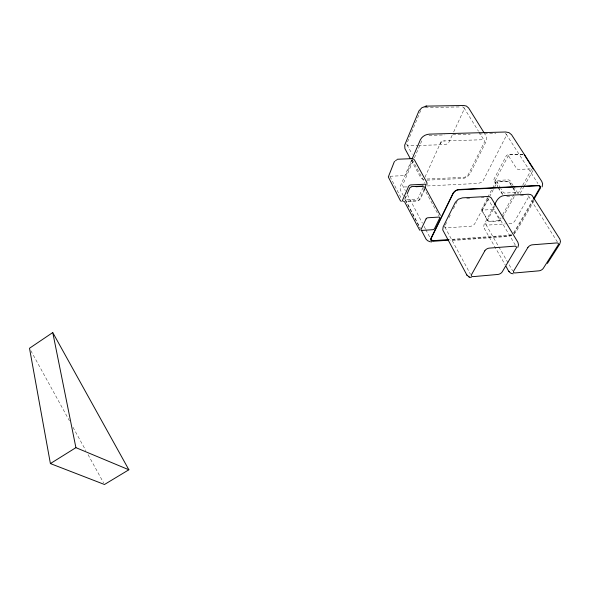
<?xml version="1.0" encoding="UTF-8"?>
<svg xmlns="http://www.w3.org/2000/svg" width="590" height="590" viewBox="0 0 590 590"><rect width="100%" height="100%" fill="white"/><g stroke="black" fill="none" stroke-linecap="round" stroke-linejoin="round"><path stroke-width="0.44" stroke-dasharray="2.95 2.21" d="M513.234 187.996L515.697 192.001L515.719 193.933M420.692 110.559L407.041 143.112A3.702 2.36 -30.6 0 0 409.077 145.774L418.236 145.479M411.687 159.905L400.514 185.798C398.884 189.316 401.974 192.709 403.331 195.666M412.971 161.166L402.756 184.81L402.778 185.806L405.293 190.6M414.416 157.84L422.337 139.55M425.125 177.103A3.813 2.316 -29.8 0 1 425.331 176.395L441.364 141.017L482.377 139.749A3.946 2.36 -32.5 0 1 484.191 142.559L468.335 174.448A3.783 2.227 -30.8 0 1 463.829 177.302L427.352 178.999A3.813 2.316 -29.8 0 1 426.201 178.844M423.082 187.421L418.251 198.011A1.475 0.885 -28.6 0 1 416.496 199.125L406.702 199.663M424.365 188.689L419.593 199.103A1.888 1.128 -28.6 0 1 417.351 200.534L405.5 201.183M424.675 189.678L420.596 198.565L418.981 200.342L416.754 201.094L406.68 201.647M452.139 135.302L449.145 141.792A3.68 2.279 -31.7 0 1 444.794 144.616L419.151 145.45M453.658 132.005L463.91 109.777A3.828 2.412 -33.5 0 0 462.472 106.923M533.058 170.422L524.126 186.352M445.384 224.879L446.586 222.467M448.997 217.636L451.003 213.617M453.415 208.786L455.428 204.767M455.827 203.963L457.029 201.551M440.022 143.975L440.228 143.591A3.968 2.456 -31.6 0 1 444.735 140.914M495.025 180.879L508.58 155.229M487.325 198.041L481.506 209.752L487.436 220.468L489.612 221.597L499.583 220.948L501.087 220.1L502.333 218.005M487.746 197.244L495.334 182.937L496.677 181.691L508.16 181.174L509.59 182.148L512.754 187.229M482.281 210.394L497.341 182.067M494.287 205.519L484.029 224.583L483.734 226.781L484.397 228.677M495.888 204.737L485.983 222.976A3.385 1.851 -29.6 0 0 487.539 225.092L505.365 223.905M499.487 220.365L502.171 215.542M502.614 214.738L513.794 194.634M514.244 193.83L515.136 192.222M502.769 217.216L514.657 195.902M517.85 193.896L522.305 185.946M522.747 185.149L531.656 169.249M520.137 193.439L523.684 187.141M533.212 199.317L513.543 233.043M533.78 199.641L514.082 233.338M533.972 200.998L516.162 231.619L514.015 234.009M511.464 234.54L508.986 235.233L449.278 239.525M511.729 235.027L510.601 235.484A5.354 2.839 -29.7 0 1 508.949 235.816L450.141 240.056M511.862 235.358L507.931 236.465L450.037 240.654M508.934 223.662L510.711 223.544A3.363 1.807 -30.1 0 0 514.768 221.073L528.264 197.539A3.474 1.888 -31.2 0 0 527.814 195.401M466.712 198.601L470.355 198.402M481.285 197.798L484.014 197.643M506.751 196.389L510.409 196.182M520.446 195.629L524.104 195.43M407.189 186.919L404.46 186.964L402.918 186.086M427.256 185.939L478.328 183.424L481.595 182.251L483.144 180.592L506.095 136.091L506.279 134.328L505.283 133.443M426.895 180.142L462.531 178.475L464.824 178.01L467.59 176.543L470.105 173.674L486.44 140.811L486.58 137.138L484.567 133.547M429.019 135.398L444.565 134.955M452.803 134.719L470.178 134.225M479.323 133.967L495.792 133.495M425.235 107.535L460.229 106.938M411.237 160.296L421.024 178.106L424.372 180.075M523.02 154.256L508.646 154.388L506.537 155.377L493.955 179.227L494.051 181.019L497.473 186.713M502.606 194.597L497.93 187.472M506.117 134.048L537.918 183.52M528.426 195.873L557.344 241.922M513.079 185.489L510.298 181.005A1.74 1.025 25.4 0 0 508.101 179.884L495.858 180.481A1.748 1.04 25.1 0 0 495.106 181.742L497.864 186.285M513.543 186.241L517.747 193.019A1.763 1.047 25.9 0 1 517.769 194.014M463.932 107.727L478.446 131.157M478.933 131.939L484.257 140.531M500.748 188.247L497.407 182.745A1.364 0.811 25.2 0 1 497.99 181.757L507.54 181.285A1.364 0.804 25.4 0 1 509.259 182.163L515.063 191.536A1.372 0.811 25.8 0 1 514.495 192.539L504.878 193.063A1.379 0.819 25.6 0 1 503.137 192.17L501.227 189.029M498.321 187.037L502.451 193.844A1.77 1.055 25.6 0 0 503.418 194.685M487.51 198.152L515.35 245.16M485.924 224.554L498.373 246.104M498.838 246.9L512.673 270.84M484.161 228.256L505.224 264.91M406.997 144.779L412.211 154.278M30.828 350.674L69.436 420.803M72.983 427.256L85.852 450.635M88.065 454.661L103.597 482.878M412.218 159.735L424.977 183.092M423.546 187.583L438.872 215.815M444.867 227.069L470.518 274.328M407.432 194.663L422.396 223.123M424.107 226.376L425.39 228.817M425.818 229.628L429.668 236.951M405.455 199.737L420.323 228.227M405.396 200.165L420.169 228.478M389.997 176.565L401.753 199.214M515.896 192.724L515.903 193.122M390.071 176.145A1.851 1.165 -28.7 0 0 390.646 176.226L404.106 175.621A1.844 1.151 -29.2 0 0 406.289 174.212L412.189 160.561A1.881 1.18 -29.9 0 0 412.292 160.038M522.983 154.58A1.792 1.018 25.1 0 0 521.921 154.366L509.421 154.838A1.8 1.032 24.8 0 0 508.676 156.099L516.368 168.253A1.822 1.055 25.3 0 0 518.662 169.419L531.273 168.858A1.814 1.04 25.6 0 0 531.789 168.74M423.878 107.778A3.857 2.5 -32.6 0 1 424.343 107.646M444.978 225.682A3.415 1.932 -28.5 0 0 446.719 227.829L470.695 226.221A3.393 1.888 -29.2 0 0 474.766 223.713L487.443 199.833A3.503 1.977 -30.3 0 0 486.853 197.672M498.852 220.69L489.457 221.309A1.335 0.826 25.9 0 1 487.783 220.439L482.332 211.072A1.328 0.811 25.5 0 1 482.922 210.077L492.252 209.509A1.32 0.804 25.7 0 1 493.911 210.365L499.42 219.679A1.335 0.819 26.1 0 1 498.852 220.69"/><path stroke-width="0.89" d="M394.467 161.313L388.316 176.948L400.249 200.416L401.274 201.456M427.013 184.471L426.843 182.494L414.556 160.089L413.553 159.027L412.137 158.629M542.129 186.897L542.645 183.763L541.723 181.322L511.545 134.697L508.964 132.617L505.704 131.998L429.439 134.129C425.715 134.321 421.961 136.423 420.331 139.867L412.041 159.071M405.352 197.908L406.082 196.271M407.166 193.815L409.696 188.085A1.497 0.915 -28.8 0 1 411.473 186.941M424.726 187.9L425.81 185.526A1.918 1.158 -29.3 0 0 424.793 184.228L410.913 184.899A1.925 1.173 -28.9 0 0 408.634 186.366L402.616 200.032A1.895 1.143 -28.2 0 0 403.671 201.286M517.836 247.394L518.573 244.821L517.88 242.269L491.109 197.731L489.575 196.831L487.237 196.492L462.472 197.856L458.312 199.243L455.355 202.318L443.149 226.833L442.743 229.901L466.83 274.955L469.316 277.116M494.722 204.723C496.323 200.526 499.428 195.806 504.406 195.548L528.316 194.235L530.594 194.567L532.084 195.46L559.858 239.112L560.5 241.48L559.696 244.157M533.67 198.535L539.791 187.93L539.857 186.58L538.869 185.739L457.405 189.943M534.245 198.845L540.447 188.099L540.536 186.565L539.415 185.621A5.679 3.083 -31.7 0 0 537.977 185.452L459.44 189.486A6.018 3.503 -29.9 0 0 457.53 189.847L455.627 190.695M547.395 263.42L559.549 244.4M455.207 191.027L453.4 192.989L430.98 238.913L431.371 240.056L433.178 240.661L448.363 239.592M52.761 332.554L29.5 348.255L50.401 463.578L104.482 484.493L128.863 469.773L52.761 332.554L75.904 447.648L128.863 469.773M50.401 463.578L75.904 447.648M456.881 190.076L454.521 191.462L453.031 193.255L430.825 238.522L430.803 240.307L432.094 241.14A5.45 3.075 -27.8 0 0 433.606 241.251L448.304 240.189M397.358 159.248L412.277 158.629M426.002 106.171L421.924 107.69L418.959 110.861L404.688 145.088L404.917 148.636L410.352 158.673M426.467 106.134L463.799 105.507L466.395 106.053L468.637 108L484.088 132.772M425.788 106.185L426.71 106.119M422.654 186.079L424.033 186.352M411.805 186.61L422.772 186.071M415.979 186.72L421.378 186.455M471.285 277.514L468.976 276.99M430.789 241.87L431.555 241.93M513.204 273.804C509.207 273.9 507.71 269.291 506.139 266.503M430.081 241.738L427.647 240.727L426.091 239.201L421.599 230.668M419.711 230.225L404.467 201.581M524.281 155.015L524.753 155.495M524.827 155.59L533.264 169.065M466.83 274.955L467.302 275.685M508.89 271.289L509.118 271.688M425.265 187.598L440.339 215.328M395.492 160.849A1.881 1.195 -29.4 0 1 395.632 160.679M396.178 160.215A1.881 1.195 -29.4 0 1 396.834 159.89M404.91 199.125A1.475 0.892 -28.3 0 1 404.991 198.727M426.061 218.912L421.046 229.481A1.519 0.87 -27.7 0 0 421.857 230.432L432.75 229.694A1.512 0.863 -28 0 0 434.557 228.573L439.705 218.057A1.534 0.885 -28.5 0 0 438.908 217.076L427.898 217.762A1.534 0.892 -28.2 0 0 426.061 218.912M484.847 250.802L471.558 274.579A3.555 1.851 -27.6 0 0 473.254 276.622L497.916 274.446A3.533 1.8 -28.2 0 0 502.186 271.909L516.139 248.368A3.651 1.895 -29.2 0 0 514.576 246.178L489.28 248.117A3.665 1.947 -28.7 0 0 484.847 250.802M527.917 247.453L513.72 270.906A3.518 1.77 -28.6 0 0 515.232 272.927L539.031 270.825A3.503 1.726 -29.1 0 0 543.287 268.325L558.088 245.108A3.614 1.807 -30.1 0 0 556.724 242.94L532.335 244.813A3.636 1.859 -29.6 0 0 527.917 247.453"/></g></svg>
